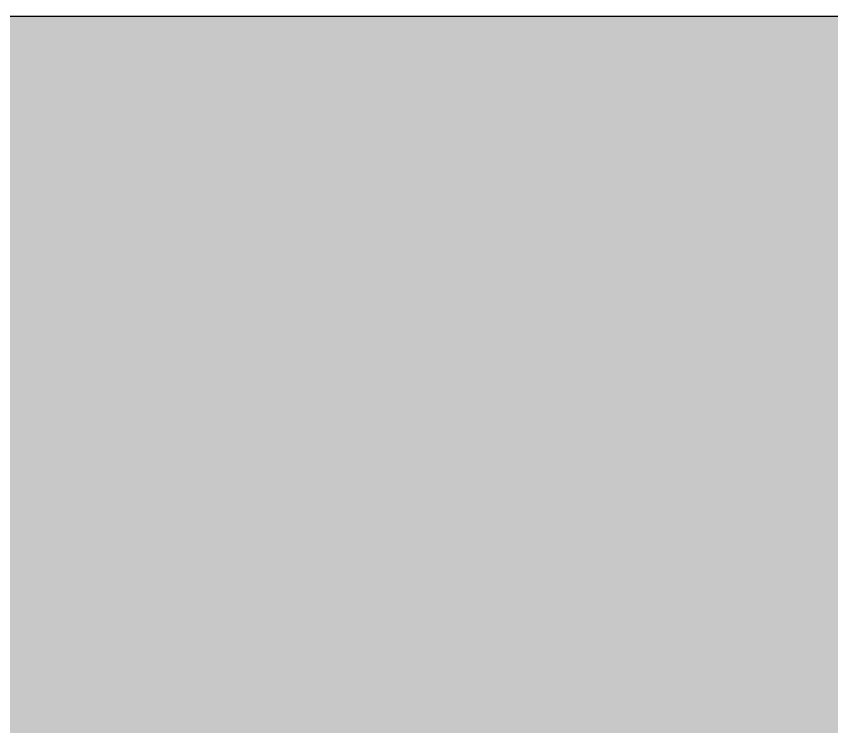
# Model space of a CAD drawing. Header units: inches. Extents: x 1808 to 3386, y -164 to 1857.
# Drawn here: x 2366.6 to 2379.95, y 1845.23 to 1856.85 of the extents above; entities that cross this region are included whole.
import ezdxf

# ---------------------------------------------------------------- set-up
doc = ezdxf.new("R2010")
doc.units = ezdxf.units.IN
doc.header["$MEASUREMENT"] = 0
doc.layers.add('A-WALL-PATT', color=111, linetype='Continuous', lineweight=18)
doc.layers.add('I-WALL', color=2, linetype='Continuous', lineweight=18)

msp = doc.modelspace()

# ---------------------------------------------------------------- hatches: boundary and pattern name
at = {"layer": 'A-WALL-PATT', "lineweight": 9}
h = msp.add_hatch(color=7, dxfattribs=at)
h.paths.add_polyline_path([(2373.879, 1844.853), (2386.629, 1844.853), (2386.629, 1856.853), (2316.061, 1856.853), (2316.061, 1844.853), (2368.879, 1844.853)], flags=0)
h.paths.add_polyline_path([(2243.879, 1844.853), (2260.061, 1844.853), (2260.061, 1856.853), (2186.629, 1856.853), (2186.629, 1844.853), (2238.879, 1844.853)], flags=0)
h.paths.add_polyline_path([(2108.879, 1844.853), (2130.629, 1844.853), (2130.629, 1856.853), (2078.637, 1856.853), (2078.637, 1844.853), (2099.132, 1844.853)], flags=0)
h.paths.add_polyline_path([(2004.879, 1844.853), (2022.637, 1844.853), (2022.637, 1856.853), (1981.761, 1856.853), (1981.761, 1844.853), (1985.879, 1844.853)], flags=0)
h.paths.add_polyline_path([(1827.363, 1844.853), (1832.062, 1844.853), (1832.062, 1856.853), (1819.629, 1856.853), (1819.629, 1844.853)], flags=0)
h.paths.add_polyline_path([(1888.062, 1844.853), (1925.761, 1844.853), (1925.761, 1856.853), (1888.062, 1856.853)], flags=0)

# ---------------------------------------------------------------- linework, layer by layer
at = {"layer": 'I-WALL', "color": 8, "lineweight": 30}
msp.add_line((2316.061, 1856.853), (2386.629, 1856.853), dxfattribs=at)

doc.saveas('drawing.dxf')
